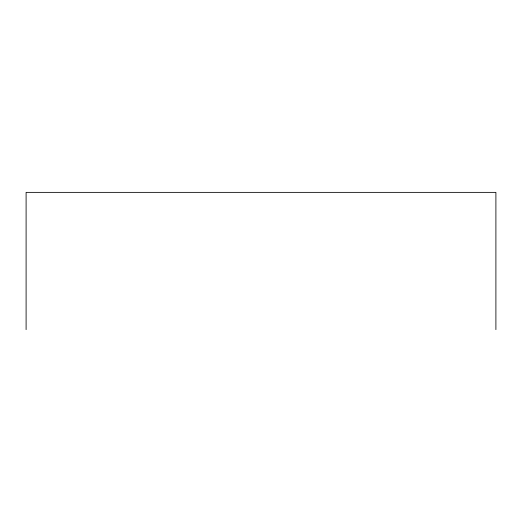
<?xml version="1.0" encoding="UTF-8"?>
<svg xmlns="http://www.w3.org/2000/svg" width="522" height="522" viewBox="0 0 522 522"><rect width="100%" height="100%" fill="white"/><g stroke="black" fill="none" stroke-linecap="round" stroke-linejoin="round"><path stroke-width="0.78" d="M495.9 329.63L495.9 192.37L26.1 192.37L26.1 329.63"/></g></svg>
